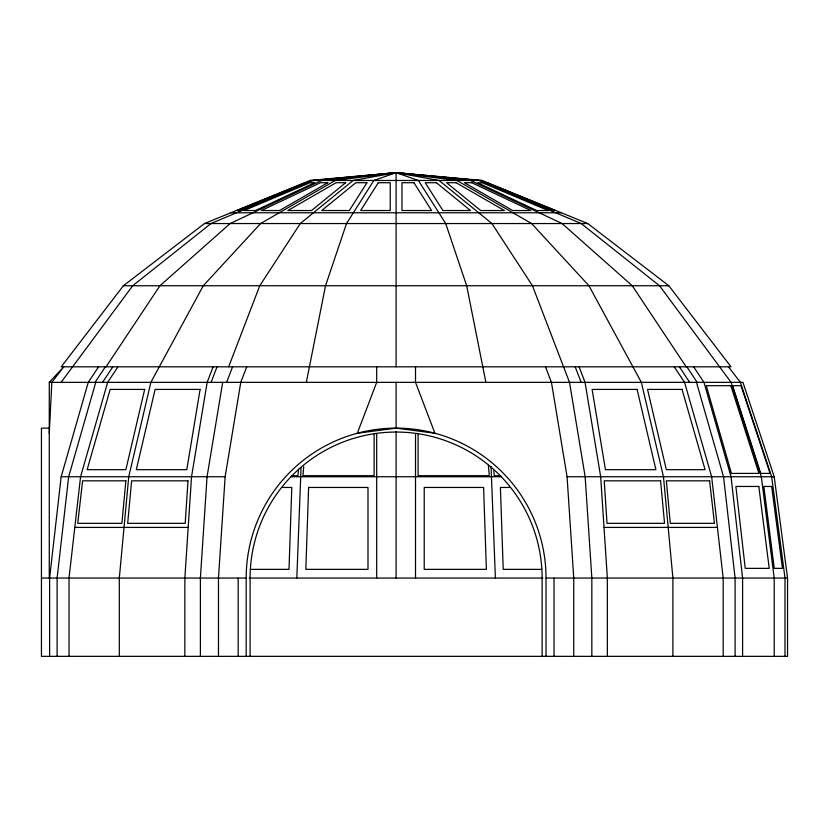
<?xml version="1.0" encoding="UTF-8"?>
<svg xmlns="http://www.w3.org/2000/svg" width="829" height="829" viewBox="0 0 829 829"><rect width="100%" height="100%" fill="white"/><g stroke="black" fill="none" stroke-linecap="round" stroke-linejoin="round"><path stroke-width="1.24" d="M296.823 578.062L301.041 467.815M49.274 433.246L51.833 382.345L63.75 366.812L49.274 382.345L49.274 578.062M246.731 366.812L240.773 382.345L225.136 476.748L218.473 578.062L218.473 656.35M298.513 469.255L297.953 475.701L291.58 475.701M303.715 466.675L302.948 475.701L374.117 475.701L374.117 434.427M98.578 366.812L88.257 382.345L61.17 476.748L49.616 578.062L49.616 656.35M222.69 382.345L207.053 476.748L200.39 578.062L200.39 656.35M306.336 382.345L325.528 285.746L346.512 223.54L373.838 180.473L396.107 172.65L482.136 180.473L587.74 223.54L668.816 285.746L731.023 366.812L117.977 366.812L107.656 382.345L80.568 476.748L69.025 578.062L69.025 656.35M95.749 382.345L68.662 476.748L57.108 578.062L57.108 656.35M213.126 366.812L207.167 382.345L191.53 476.748L184.857 578.062L184.857 656.35M211.084 382.345L217.032 366.812M228.649 366.812L259.757 285.746L300.285 223.54L353.092 180.473L396.107 172.65L479.203 180.473L581.212 223.54L659.521 285.746L731.116 382.345L761.333 476.748L774.213 578.062L774.213 656.35M226.607 382.345L232.566 366.812M95.034 382.345L105.356 366.812M106.06 366.812L159.935 285.746L230.141 223.54L321.6 180.473L396.107 172.65L470.613 180.473L562.072 223.54L632.278 285.746L686.153 366.812M102.527 382.345L112.848 366.812M61.097 382.345L132.692 285.746L211.001 223.54L313.01 180.473L396.107 172.65L456.945 180.473L531.617 223.54L588.942 285.746L641.356 382.345L663.469 476.748L672.899 578.062L672.899 656.35M591.833 656.35L591.833 578.062L585.16 476.748L569.523 382.345L532.456 285.746L491.929 223.54L439.121 180.473L396.107 172.65L310.077 180.473L204.473 223.54L123.397 285.746L61.191 366.812L117.614 366.812M392.386 173.603L396.107 172.65L401.143 173.593M391.06 173.707L396.107 172.65L401.163 173.707M391.07 173.593L396.107 172.65L399.827 173.603M415.516 366.812L415.516 382.345L434.914 433.246L396.107 428.137L357.309 433.246L376.698 382.345L376.698 366.812M310.077 180.473L482.136 180.473M230.876 212.773L561.337 212.773M204.473 223.54L587.74 223.54M123.397 285.746L668.816 285.746M49.274 382.345L742.939 382.345L774.213 476.748L787.55 578.062L787.55 656.35L41.45 656.35L41.45 428.137L49.274 428.137M500.633 475.701L494.26 475.701L493.815 470.54M61.17 476.748L225.136 476.748M291.207 476.748L501.006 476.748M545.482 366.812L551.44 382.345L567.077 476.748L774.213 476.748M282.782 487.452L291.798 487.452L289 569.357L250.379 569.357M509.431 487.452L500.415 487.452L503.213 569.357L541.834 569.357M74.797 527.41L188.193 527.41M604.02 527.41L717.417 527.41M41.45 578.062L246.182 578.062A149.925 149.925 0 0 1 396.107 428.137L396.107 382.345M249.332 578.062L542.881 578.062M396.107 428.137A149.925 149.925 0 0 1 546.031 578.062L787.55 578.062M398.5 173.52L396.107 172.65L335.279 180.473L260.596 223.54L203.271 285.746L150.868 382.345L128.744 476.748L119.314 578.062L119.314 656.35M728.463 366.812L740.38 382.345L771.654 476.748L784.99 578.062L784.99 656.35M693.645 366.812L703.956 382.345L731.043 476.748L742.597 578.062L742.597 656.35M686.858 366.812L697.179 382.345M679.376 366.812L689.687 382.345M674.236 366.812L684.557 382.345L711.645 476.748L723.189 578.062L723.189 656.35M579.088 366.812L585.046 382.345L600.683 476.748L607.356 578.062L607.356 656.35M575.181 366.812L581.139 382.345M696.474 382.345L723.551 476.748L735.105 578.062L735.105 656.35M485.877 382.345L466.686 285.746L445.701 223.54L418.376 180.473L396.107 172.65L396.107 366.812M491.069 466.54L495.39 578.062M488.385 465.38L489.265 475.701L418.096 475.701L418.096 434.427M567.077 476.748L573.751 578.062L573.751 656.35M554.031 578.062L554.031 656.35M546.031 578.062L546.031 656.35M542.114 656.35L542.114 578.062A146.008 146.008 0 0 0 396.107 432.054A146.008 146.008 0 0 0 250.099 578.062L250.099 656.35M415.516 434.075L415.516 578.062M396.107 431.484L396.107 578.062M376.698 434.075L376.698 578.062M246.182 578.062L246.182 656.35M238.182 578.062L238.182 656.35M308.616 487.452L305.828 569.357L367.993 569.357L367.993 487.452L308.616 487.452M187.996 480.83L185.199 523.327L127.676 523.327L131.624 480.83L187.996 480.83M125.863 480.83L121.904 523.327L77.76 523.327L82.61 480.83L125.863 480.83M200.09 389.412L186.794 469.68L136.308 469.68L155.116 389.412L200.09 389.412M144.671 389.412L125.873 469.68L87.128 469.68L110.164 389.412L144.671 389.412M366.957 182.712L349.299 210.535L321.693 210.535L355.817 182.712L366.957 182.712M378.283 182.712L360.625 210.535L390.241 210.535L390.241 182.712L378.283 182.712M345.662 182.712L311.538 210.535L287.839 210.535L336.097 182.712L345.662 182.712M327.797 182.712L279.539 210.535L261.353 210.535L320.46 182.712L327.797 182.712M314.595 182.712L255.487 210.535L244.058 210.535L309.984 182.712L314.595 182.712M306.948 182.712L241.021 210.535L237.125 210.535L305.373 182.712L306.948 182.712M413.93 182.712L401.972 182.712L401.972 210.535L431.588 210.535L413.93 182.712M436.396 182.712L425.256 182.712L442.924 210.535L470.52 210.535L436.396 182.712M456.126 182.712L446.551 182.712L480.675 210.535L504.384 210.535L456.126 182.712M471.753 182.712L464.416 182.712L512.674 210.535L530.861 210.535L471.753 182.712M482.229 182.712L477.618 182.712L536.726 210.535L548.156 210.535L482.229 182.712M486.841 182.712L485.266 182.712L551.192 210.535L555.088 210.535L486.841 182.712M730.836 385.692L706.267 385.692L731.437 473.4L758.908 473.4L730.836 385.692M741.033 385.692L732.649 385.692L760.721 473.4L770.089 473.4L741.033 385.692M637.097 389.412L592.124 389.412L605.419 469.68L655.905 469.68L637.097 389.412M682.049 389.412L647.542 389.412L666.34 469.68L705.085 469.68L682.049 389.412M660.589 480.83L604.217 480.83L607.015 523.327L664.547 523.327L660.589 480.83M709.603 480.83L666.35 480.83L670.309 523.327L714.453 523.327L709.603 480.83M758.815 486.457L735.893 486.457L745.24 568.362L769.229 568.362L758.815 486.457M771.654 486.457L763.841 486.457L774.255 568.362L782.441 568.362L771.654 486.457M483.597 487.452L424.22 487.452L424.22 569.357L486.385 569.357L483.597 487.452"/></g></svg>
